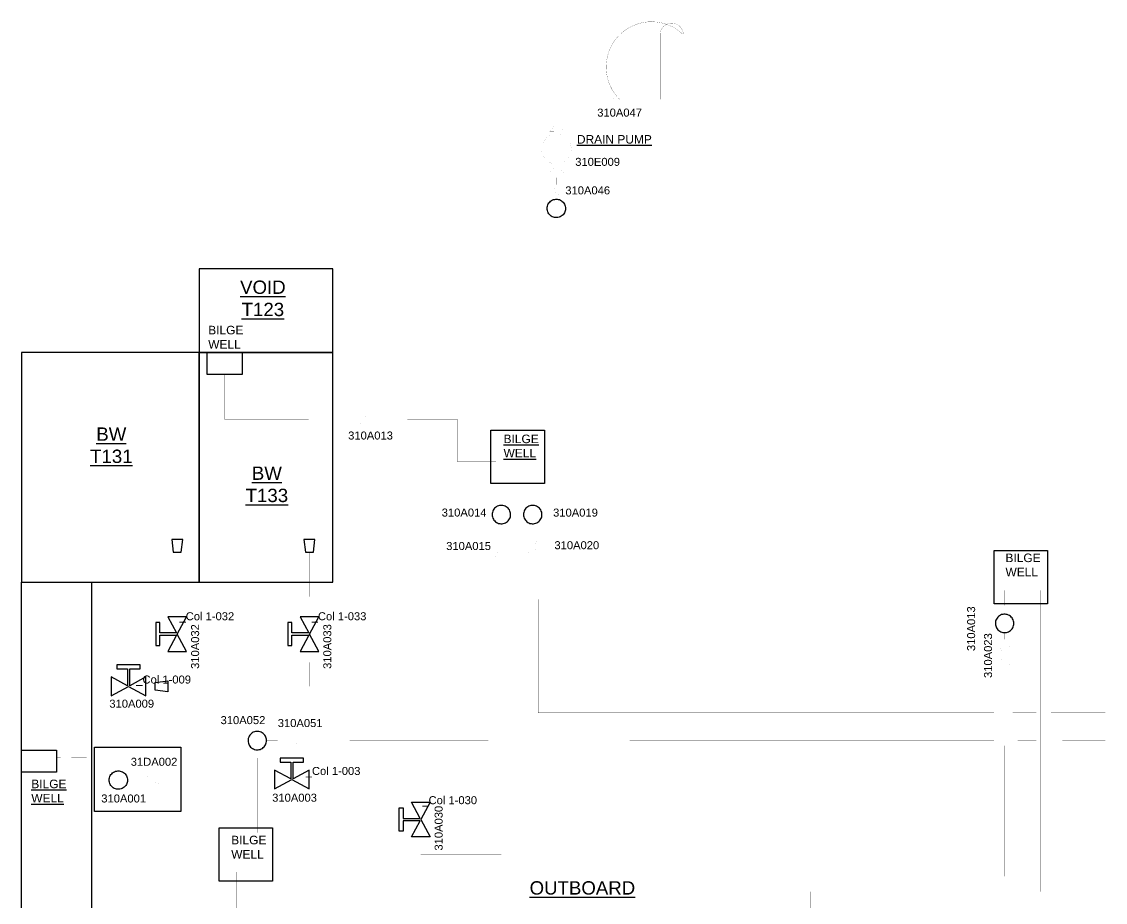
# Model space of a CAD drawing. Extents: x 129096 to 133654, y 117285 to 120851.
# Drawn here: x 129096 to 131127, y 119200 to 120851 of the extents above; entities that cross this region are included whole.
import ezdxf

# ---------------------------------------------------------------- set-up
doc = ezdxf.new("R2010")
doc.units = 0
doc.header["$MEASUREMENT"] = 0
doc.layers.add('Ballast', color=80, linetype='CONTINUOUS')
doc.layers.add('FIFI-BAllast', color=13, linetype='CONTINUOUS')
doc.layers.add('Bilge', color=50, linetype='CONTINUOUS', plot=False)
doc.styles.add('ARIAL', font='ARIAL.TTF', dxfattribs={"height": 12})

msp = doc.modelspace()

# ---------------------------------------------------------------- linework, layer by layer
at = {"layer": 'Ballast', "linetype": 'Continuous'}
for points in [[(129096, 119800.4), (129428.8, 119800.4), (129428.8, 120230.4), (129096, 120230.4)], [(129428.8, 119800.4), (129678.8, 119800.4), (129678.8, 120230.4), (129428.8, 120230.4)], [(129395, 119856.4), (129398, 119880.2), (129377.2, 119880.2), (129380.2, 119856.4)], [(129642.6, 119856.4), (129645.6, 119880.2), (129624.9, 119880.2), (129627.9, 119856.4)], [(129346.1, 119612.2), (129369.8, 119615.2), (129369.8, 119594.4), (129346.1, 119597.4)]]:
    msp.add_lwpolyline(points, close=True, dxfattribs=at)
at = {"layer": 'Ballast', "linetype": 'Continuous', "const_width": 0.3}
for points in [[(129387.6, 119735.4), (129387.6, 119856.4), (129387.6, 119735.4)], [(129635.3, 119735.4), (129635.3, 119856.4), (129635.3, 119735.4)], [(129387.6, 119670.4), (129387.6, 119604.8), (129387.6, 119670.4)], [(129635.3, 119670.4), (129635.3, 119604.8), (129635.3, 119670.4)], [(129263.9, 119604.8), (129181.6, 119604.8), (129181.6, 119005.3), (129181.6, 119604.8), (129263.9, 119604.8)], [(129346.1, 119604.8), (129328.9, 119604.8), (129346.1, 119604.8)], [(129369.8, 119604.8), (129970.6, 119604.8), (129369.8, 119604.8)], [(130015.1, 119604.8), (130050, 119604.8), (130015.1, 119604.8)], [(130085.9, 119604.8), (130918.1, 119604.8), (130085.9, 119604.8)], [(130951.1, 119604.8), (130997.2, 119604.8), (130951.1, 119604.8)], [(131020.1, 119604.8), (131126.4, 119604.8), (131020.1, 119604.8)]]:
    msp.add_lwpolyline(points, close=True, dxfattribs=at)
at = {"layer": 'Ballast'}
for points in [[(129347.2, 119724.7), (129347.2, 119681.1), (129354.7, 119681.1), (129354.7, 119700.6), (129386.3, 119700.6), (129370, 119670.4), (129405.1, 119670.4), (129387.6, 119702.9), (129405.1, 119735.4), (129370, 119735.4), (129386.3, 119705.2), (129354.7, 119705.2), (129354.7, 119724.7), (129347.2, 119724.7)], [(129594.9, 119724.7), (129594.9, 119681.1), (129602.4, 119681.1), (129602.4, 119700.6), (129634, 119700.6), (129617.7, 119670.4), (129652.8, 119670.4), (129635.3, 119702.9), (129652.8, 119735.4), (129617.7, 119735.4), (129634, 119705.2), (129602.4, 119705.2), (129602.4, 119724.7), (129594.9, 119724.7)], [(129318.2, 119645.2), (129274.6, 119645.2), (129274.6, 119637.7), (129294.1, 119637.7), (129294.1, 119606), (129263.9, 119622.4), (129263.9, 119587.2), (129296.4, 119604.8), (129328.9, 119587.2), (129328.9, 119622.4), (129298.7, 119606), (129298.7, 119637.7), (129318.2, 119637.7), (129318.2, 119645.2)]]:
    msp.add_lwpolyline(points, close=True, dxfattribs=at)
at = {"layer": 'Bilge', "linetype": 'Continuous', "const_width": 0.3}
msp.add_lwpolyline([(130216.6, 120705.1), (130292.3, 120705.1), (130292.3, 120826.2, -1), (130335.8, 120826.2, 1)], format="xyb", close=True, dxfattribs=at)
at = {"layer": 'Bilge', "linetype": 'Continuous'}
for points, const_width in [([(130029.1, 120750.1), (130029.1, 120498.5), (130065.9, 120498.5), (130065.9, 120480.2), (130130.5, 120480.2), (130130.5, 120498.5), (130330.2, 120498.5), (130330.2, 120750.1)], 0.3), ([(130098, 120661.4), (130098, 120705.1), (130189.7, 120705.1), (130098, 120705.1), (130098, 120661.4)], 0.3), ([(130216.6, 120697.8), (130216.6, 120712.3), (130203.2, 120706.6), (130189.7, 120712.3), (130189.7, 120697.8), (130203.2, 120703.5), (130216.6, 120697.8)], 0.009), ([(130098.1, 120562.1), (130098.1, 120545.5), (130098.1, 120562.1)], 0.3), ([(130105.4, 120545.5), (130090.9, 120545.5), (130096.6, 120532.1), (130090.9, 120518.5), (130105.4, 120518.5), (130099.7, 120532.1), (130105.4, 120545.5)], 0.009), ([(129722, 120105.6), (129476.2, 120105.6), (129476.2, 120189.3), (129476.2, 120105.6), (129722, 120105.6)], 0.3), ([(129766.9, 120093.5), (129766.9, 120117.7), (129744.6, 120108.2), (129722, 120117.7), (129722, 120093.5), (129744.6, 120103), (129766.9, 120093.5)], 0.015), ([(129766.9, 120105.6), (129912, 120105.6), (129912, 120026.4), (129984.8, 120026.4), (129912, 120026.4), (129912, 120105.6), (129766.9, 120105.6)], 0.3), ([(129994.7, 119944.1), (129994.7, 120009.9), (129994.7, 119944.1)], 0.3), ([(130053.5, 119944.1), (130053.5, 120009.9), (130053.5, 119944.1)], 0.3), ([(129994.7, 119889.3), (129994.7, 119909.5), (129994.7, 119889.3)], 0.3), ([(130053.5, 119889.3), (130053.5, 119909.5), (130053.5, 119889.3)], 0.3), ([(129982.6, 119889.3), (130006.9, 119889.3), (129997.3, 119867), (130006.9, 119844.3), (129982.6, 119844.3), (129992.1, 119867), (129982.6, 119889.3)], 0.015), ([(130041.3, 119889.3), (130065.6, 119889.3), (130056.1, 119867), (130065.6, 119844.3), (130041.3, 119844.3), (130050.8, 119867), (130041.3, 119889.3)], 0.015), ([(130063.9, 119844.3), (130063.9, 119555.3), (130918.1, 119555.3), (130063.9, 119555.3), (130063.9, 119844.3)], 0.3), ([(130574, 119102.3), (130574, 119219.9), (131005.1, 119219.9), (131005.1, 119784.5), (131005.1, 119219.9), (130574, 119219.9), (130574, 119102.3)], 0.3), ([(130937.6, 119740), (130937.6, 119784.5), (130937.6, 119740)], 0.3), ([(130937.6, 119685.2), (130937.6, 119705.5), (130937.6, 119685.2)], 0.3), ([(130925.5, 119685.2), (130949.7, 119685.2), (130940.2, 119662.9), (130949.7, 119640.2), (130925.5, 119640.2), (130935, 119662.9), (130925.5, 119685.2)], 0.015), ([(130937.6, 119640.2), (130937.6, 119248.8), (129843.7, 119248.8), (130937.6, 119248.8), (130937.6, 119640.2)], 0.3), ([(130951.1, 119555.3), (130997.2, 119555.3), (130951.1, 119555.3)], 0.3), ([(131020.1, 119555.3), (131126.4, 119555.3), (131020.1, 119555.3)], 0.3), ([(129582.1, 119502.6), (129554.8, 119502.6), (129582.1, 119502.6)], 0.3), ([(129627, 119490.5), (129627, 119514.8), (129604.7, 119505.2), (129582.1, 119514.8), (129582.1, 119490.5), (129604.7, 119500), (129627, 119490.5)], 0.015), ([(129627, 119502.6), (129970.6, 119502.6), (129627, 119502.6)], 0.3), ([(130015.1, 119502.6), (130918.1, 119502.6), (130015.1, 119502.6)], 0.3), ([(130951.1, 119502.6), (130997.2, 119502.6), (130951.1, 119502.6)], 0.3), ([(131020.1, 119502.6), (131126.4, 119502.6), (131020.1, 119502.6)], 0.3), ([(129537.8, 119485.7), (129537.8, 119330.8), (129537.8, 119485.7)], 0.3), ([(129175.3, 119470.8), (129161.6, 119470.8), (129175.3, 119470.8)], 0.3), ([(129243.1, 119470.8), (129189.2, 119470.8), (129243.1, 119470.8)], 0.3), ([(129363.3, 119417.8), (129363.3, 119442.1), (129341, 119432.6), (129318.3, 119442.1), (129318.3, 119417.8), (129341, 119427.3), (129363.3, 119417.8)], 0.015), ([(129318.3, 119430), (129294.4, 119430), (129318.3, 119430)], 0.3), ([(129569.9, 119430), (129363.3, 119430), (129569.9, 119430)], 0.3), ([(129635, 119430), (129970.6, 119430), (129635, 119430)], 0.3), ([(129843.7, 119387.5), (129843.7, 119430), (129843.7, 119387.5)], 0.3), ([(130015.1, 119430), (130918.1, 119430), (130015.1, 119430)], 0.3), ([(130951.1, 119430), (130997.2, 119430), (130951.1, 119430)], 0.3), ([(131020.1, 119430), (131126.4, 119430), (131020.1, 119430)], 0.3), ([(129843.7, 119322.5), (129843.7, 118545), (129843.7, 119322.5)], 0.3), ([(129499.1, 119169.6), (129499.1, 119256.5), (129499.1, 119169.6)], 0.3)]:
    msp.add_lwpolyline(points, close=True, dxfattribs=dict(at, const_width=const_width))
msp.add_lwpolyline([(130093.4, 120562.1, 0.0405, 0.0405, 0), (130093.4, 120568.3, 0.0405, 0.0405, 0), (130085.5, 120568.3, 0.0405, 0.0405, 0), (130093.4, 120577.9, 0.0405, 0.0405, 0), (130093.4, 120584.5, 0.0405, 0.0405, -0.413831), (130070.7, 120616.6, 0.0405, 0.0405, 0), (130070.7, 120616.6, 0.0405, 0.0405, -0.315826), (130093.3, 120639.3, 0.0405, 0.0405, 0), (130093.3, 120645.5, 0.0405, 0.0405, 0), (130085.4, 120645.5, 0.0405, 0.0405, 0), (130093.3, 120655, 0.0405, 0.0405, 0), (130093.3, 120661.4, 0.0405, 0.0405, 0), (130102.8, 120661.4, 0.0405, 0.0405, 0), (130102.8, 120655.1, 0.0405, 0.0405, 0), (130110.8, 120645.6, 0.0405, 0.0405, 0), (130102.8, 120645.6, 0.0405, 0.0405, 0), (130102.8, 120639.3, 0.0405, 0.0405, -0.841554), (130102.9, 120584.6, 0.0405, 0.0405, 0), (130102.9, 120577.9, 0.0405, 0.0405, 0), (130110.9, 120568.4, 0.0405, 0.0405, 0), (130102.9, 120568.4, 0.0405, 0.0405, 0), (130102.9, 120562.1, 0.027, 0.027, 0)], format="xyseb", close=True, dxfattribs=at)
at = {"layer": 'Bilge'}
for points in [[(130101.4, 120517.7), (130103.5, 120517.1), (130105.5, 120516.3), (130107.4, 120515.2), (130109.1, 120513.9), (130110.7, 120512.4), (130112, 120510.7), (130113.2, 120508.8), (130114.1, 120506.9), (130114.7, 120504.8), (130115.1, 120502.6), (130115.2, 120500.5), (130115, 120498.3), (130114.6, 120496.2), (130113.9, 120494.1), (130113, 120492.2), (130111.8, 120490.3), (130110.4, 120488.7), (130108.8, 120487.2), (130107, 120486), (130105.1, 120484.9), (130103, 120484.2), (130100.9, 120483.7), (130098.8, 120483.4), (130096.6, 120483.4), (130094.4, 120483.7), (130092.3, 120484.3), (130090.3, 120485.1), (130088.4, 120486.2), (130086.7, 120487.5), (130085.1, 120489), (130083.8, 120490.7), (130082.6, 120492.6), (130081.7, 120494.5), (130081.1, 120496.6), (130080.7, 120498.7), (130080.6, 120500.9), (130080.8, 120503.1), (130081.2, 120505.2), (130081.9, 120507.3), (130082.8, 120509.2), (130084, 120511), (130085.4, 120512.7), (130087, 120514.2), (130088.8, 120515.4), (130090.7, 120516.5), (130092.8, 120517.2), (130094.9, 120517.7), (130097, 120518), (130099.2, 120518)], [(129998.4, 119909.9), (130000.5, 119910.4), (130002.5, 119911.3), (130004.4, 119912.3), (130006.1, 119913.6), (130007.7, 119915.1), (130009, 119916.8), (130010.2, 119918.7), (130011.1, 119920.7), (130011.7, 119922.7), (130012.1, 119924.9), (130012.2, 119927), (130012.1, 119929.2), (130011.6, 119931.3), (130010.9, 119933.4), (130010, 119935.4), (130008.8, 119937.2), (130007.4, 119938.8), (130005.8, 119940.3), (130004, 119941.6), (130002.1, 119942.6), (130000.1, 119943.4), (129997.9, 119943.9), (129995.8, 119944.1), (129993.6, 119944.1), (129991.5, 119943.8), (129989.4, 119943.2), (129987.3, 119942.4), (129985.5, 119941.3), (129983.7, 119940), (129982.1, 119938.5), (129980.8, 119936.8), (129979.6, 119935), (129978.7, 119933), (129978.1, 119930.9), (129977.7, 119928.8), (129977.6, 119926.6), (129977.8, 119924.4), (129978.2, 119922.3), (129978.9, 119920.3), (129979.9, 119918.3), (129981, 119916.5), (129982.4, 119914.8), (129984.1, 119913.4), (129985.8, 119912.1), (129987.7, 119911.1), (129989.8, 119910.3), (129991.9, 119909.8), (129994, 119909.5), (129996.2, 119909.6)], [(130057.1, 119909.9), (130059.2, 119910.4), (130061.2, 119911.3), (130063.1, 119912.3), (130064.9, 119913.6), (130066.4, 119915.1), (130067.8, 119916.8), (130068.9, 119918.7), (130069.8, 119920.7), (130070.5, 119922.7), (130070.9, 119924.9), (130071, 119927), (130070.8, 119929.2), (130070.4, 119931.3), (130069.7, 119933.4), (130068.7, 119935.4), (130067.5, 119937.2), (130066.1, 119938.8), (130064.5, 119940.3), (130062.7, 119941.6), (130060.8, 119942.6), (130058.8, 119943.4), (130056.7, 119943.9), (130054.5, 119944.1), (130052.4, 119944.1), (130050.2, 119943.8), (130048.1, 119943.2), (130046.1, 119942.4), (130044.2, 119941.3), (130042.5, 119940), (130040.9, 119938.5), (130039.5, 119936.8), (130038.4, 119935), (130037.5, 119933), (130036.8, 119930.9), (130036.5, 119928.8), (130036.4, 119926.6), (130036.5, 119924.4), (130037, 119922.3), (130037.7, 119920.3), (130038.6, 119918.3), (130039.8, 119916.5), (130041.2, 119914.8), (130042.8, 119913.4), (130044.6, 119912.1), (130046.5, 119911.1), (130048.5, 119910.3), (130050.6, 119909.8), (130052.8, 119909.5), (130055, 119909.6)], [(130941.3, 119705.8), (130943.4, 119706.4), (130945.4, 119707.2), (130947.3, 119708.3), (130949, 119709.6), (130950.6, 119711.1), (130951.9, 119712.8), (130953.1, 119714.6), (130954, 119716.6), (130954.6, 119718.7), (130955, 119720.8), (130955.1, 119723), (130954.9, 119725.2), (130954.5, 119727.3), (130953.8, 119729.3), (130952.9, 119731.3), (130951.7, 119733.1), (130950.3, 119734.8), (130948.7, 119736.2), (130946.9, 119737.5), (130945, 119738.5), (130942.9, 119739.3), (130940.8, 119739.8), (130938.7, 119740.1), (130936.5, 119740), (130934.3, 119739.7), (130932.2, 119739.2), (130930.2, 119738.3), (130928.3, 119737.3), (130926.6, 119736), (130925, 119734.5), (130923.7, 119732.8), (130922.5, 119730.9), (130921.6, 119728.9), (130921, 119726.9), (130920.6, 119724.7), (130920.5, 119722.5), (130920.7, 119720.4), (130921.1, 119718.2), (130921.8, 119716.2), (130922.7, 119714.2), (130923.9, 119712.4), (130925.3, 119710.8), (130926.9, 119709.3), (130928.7, 119708), (130930.6, 119707), (130932.7, 119706.2), (130934.8, 119705.7), (130936.9, 119705.5), (130939.1, 119705.5)], [(129541, 119486.2), (129543.1, 119486.7), (129545.1, 119487.6), (129547, 119488.6), (129548.8, 119489.9), (129550.3, 119491.4), (129551.7, 119493.1), (129552.8, 119495), (129553.7, 119497), (129554.4, 119499), (129554.8, 119501.2), (129554.9, 119503.3), (129554.7, 119505.5), (129554.3, 119507.6), (129553.6, 119509.7), (129552.6, 119511.6), (129551.4, 119513.5), (129550, 119515.1), (129548.4, 119516.6), (129546.6, 119517.9), (129544.7, 119518.9), (129542.7, 119519.6), (129540.6, 119520.2), (129538.4, 119520.4), (129536.3, 119520.4), (129534.1, 119520.1), (129532, 119519.5), (129530, 119518.7), (129528.1, 119517.6), (129526.4, 119516.3), (129524.8, 119514.8), (129523.4, 119513.1), (129522.3, 119511.3), (129521.4, 119509.3), (129520.7, 119507.2), (129520.4, 119505.1), (129520.3, 119502.9), (129520.4, 119500.7), (129520.8, 119498.6), (129521.5, 119496.5), (129522.5, 119494.6), (129523.7, 119492.8), (129525.1, 119491.1), (129526.7, 119489.6), (129528.5, 119488.4), (129530.4, 119487.4), (129532.4, 119486.6), (129534.5, 119486.1), (129536.7, 119485.8), (129538.9, 119485.9)], [(129624.2, 119470.3), (129580.7, 119470.3), (129580.7, 119462.8), (129600.2, 119462.8), (129600.2, 119431.2), (129569.9, 119447.5), (129569.9, 119412.4), (129602.5, 119430), (129635, 119412.4), (129635, 119447.5), (129604.7, 119431.2), (129604.7, 119462.8), (129624.2, 119462.8), (129624.2, 119470.3)], [(129280.6, 119446), (129282.7, 119445.5), (129284.7, 119444.7), (129286.6, 119443.6), (129288.4, 119442.3), (129289.9, 119440.8), (129291.3, 119439.1), (129292.4, 119437.2), (129293.3, 119435.3), (129294, 119433.2), (129294.4, 119431), (129294.5, 119428.9), (129294.3, 119426.7), (129293.9, 119424.6), (129293.2, 119422.5), (129292.2, 119420.6), (129291, 119418.7), (129289.6, 119417.1), (129288, 119415.6), (129286.3, 119414.4), (129284.3, 119413.3), (129282.3, 119412.6), (129280.2, 119412), (129278, 119411.8), (129275.9, 119411.8), (129273.7, 119412.1), (129271.6, 119412.7), (129269.6, 119413.5), (129267.7, 119414.6), (129266, 119415.9), (129264.4, 119417.4), (129263, 119419.1), (129261.9, 119420.9), (129261, 119422.9), (129260.4, 119425), (129260, 119427.1), (129259.9, 119429.3), (129260, 119431.5), (129260.5, 119433.6), (129261.2, 119435.7), (129262.1, 119437.6), (129263.3, 119439.4), (129264.7, 119441.1), (129266.3, 119442.6), (129268.1, 119443.8), (129270, 119444.8), (129272, 119445.6), (129274.1, 119446.1), (129276.3, 119446.4), (129278.5, 119446.3)], [(129803.3, 119333.2), (129803.3, 119376.8), (129810.8, 119376.8), (129810.8, 119357.3), (129842.5, 119357.3), (129826.2, 119387.5), (129861.3, 119387.5), (129843.7, 119355), (129861.3, 119322.5), (129826.2, 119322.5), (129842.5, 119352.7), (129810.8, 119352.7), (129810.8, 119333.2), (129803.3, 119333.2)]]:
    msp.add_lwpolyline(points, close=True, dxfattribs=at)
at = {"layer": 'Bilge', "linetype": 'Continuous'}
for points in [[(129428.8, 120230.4), (129678.8, 120230.4), (129678.8, 120387.5), (129428.8, 120387.5)], [(129443.4, 120230.4), (129509, 120230.4), (129509, 120189.3), (129443.4, 120189.3)], [(129975.4, 120084.8), (130075.4, 120084.8), (130075.4, 119984.8), (129975.4, 119984.8)], [(130918.3, 119859.5), (131018.3, 119859.5), (131018.3, 119759.5), (130918.3, 119759.5)], [(129096, 119484.9), (129161.6, 119484.9), (129161.6, 119443.8), (129096, 119443.8)], [(129232.6, 119491), (129394, 119491), (129394, 119370.1), (129232.6, 119370.1)], [(129466.2, 119339.8), (129566.2, 119339.8), (129566.2, 119239.8), (129466.2, 119239.8)]]:
    msp.add_lwpolyline(points, close=True, dxfattribs=at)
at = {"layer": 'Bilge', "linetype": 'Continuous', "const_width": 0.3}
msp.add_lwpolyline([(129994.7, 119844.3), (129994.7, 119288.9), (129843.7, 119288.9), (129994.7, 119288.9), (129994.7, 119844.3)], dxfattribs=at)
at = {"layer": 'FIFI-BAllast', "linetype": 'Continuous'}
msp.add_lwpolyline([(129096, 119800.4), (129226.7, 119800.4), (129226.7, 118048.3), (129096, 118048.3)], close=True, dxfattribs=at)

# ---------------------------------------------------------------- texts
at = {"layer": 'Ballast', "linetype": 'Continuous', "style": 'ARIAL'}
for s, p in [('_Col 1-032', (129391.8, 119728.7)), ('_Col 1-033', (129639.5, 119728.7)), ('_Col 1-009', (129310.8, 119610.1))]:
    msp.add_text(s, height=15, dxfattribs=at).set_placement(p)
for s, insert, char_height, width, attachment_point in [('{\\LBW\\PT131}', (129264, 120090.2), 25, 129.237, 2), ('{\\LBW\\PT133}', (129555.5, 120016.9), 25, 129.237, 2), ('310A009', (129260.3, 119579.8), 15, 88.338, 1)]:
    msp.add_mtext(s, dxfattribs=dict(at, insert=insert, char_height=char_height, width=width, attachment_point=attachment_point))
at = {"layer": 'Ballast', "linetype": 'Continuous', "char_height": 15, "width": 88.338, "attachment_point": 1, "rotation": 90, "style": 'ARIAL'}
for s, insert in [('310A032', (129413.5, 119637.5)), ('310A033', (129661.2, 119637.5))]:
    msp.add_mtext(s, dxfattribs=dict(at, insert=insert))
at = {"layer": 'Bilge', "linetype": 'Continuous', "style": 'ARIAL'}
for s, p in [('31DA002', (129300.4, 119455.9)), ('_Col 1-003', (129628.3, 119438.7)), ('310A001', (129245.2, 119387.1)), ('_Col 1-030', (129846.8, 119383.9))]:
    msp.add_text(s, height=15, dxfattribs=at).set_placement(p)
for s, insert, char_height, width, attachment_point in [('310A047', (130174.5, 120687.8), 15, 88.338, 1), ('{\\LDRAIN PUMP}', (130136.5, 120638.2), 16, 172.638, 1), ('310E009', (130133.3, 120595.5), 15, 88.338, 1), ('310A046', (130114.7, 120542), 15, 88.338, 1), ('{\\LVOID\\PT123}', (129548, 120365.5), 25, 129.237, 2), ('BILGE\\PWELL', (129445.6, 120280.6), 16, 172.638, 1), ('310A013', (129707.8, 120082.5), 15, 88.338, 1), ('{\\LBILGE\\PWELL}', (129999, 120076.7), 16, 172.638, 1), ('310A014', (129883.1, 119938.1), 15, 88.338, 1), ('310A019', (130091.8, 119938), 15, 88.338, 1), ('310A015', (129891.5, 119875.4), 15, 88.338, 1), ('310A020', (130094.3, 119876.9), 15, 88.338, 1), ('BILGE\\PWELL', (130939.5, 119853.7), 16, 172.638, 1), ('310A052', (129468.7, 119549), 15, 88.338, 1), ('310A051', (129575.9, 119543.5), 15, 88.338, 1), ('{\\LBILGE\\PWELL}', (129114.1, 119429.9), 16, 172.638, 1), ('310A003', (129565.4, 119403.6), 15, 88.338, 1), ('BILGE\\PWELL', (129488.7, 119324.7), 16, 172.638, 1), ('{\\LOUTBOARD}', (130146.7, 119239.5), 25, 129.237, 2)]:
    msp.add_mtext(s, dxfattribs=dict(at, insert=insert, char_height=char_height, width=width, attachment_point=attachment_point))
at = {"layer": 'Bilge', "linetype": 'Continuous', "char_height": 15, "width": 88.338, "attachment_point": 1, "rotation": 90, "style": 'ARIAL'}
for s, insert in [('310A013', (130867.6, 119670.9)), ('310A023', (130899.3, 119620.5)), ('310A030', (129869.8, 119297))]:
    msp.add_mtext(s, dxfattribs=dict(at, insert=insert))

doc.saveas('drawing.dxf')
